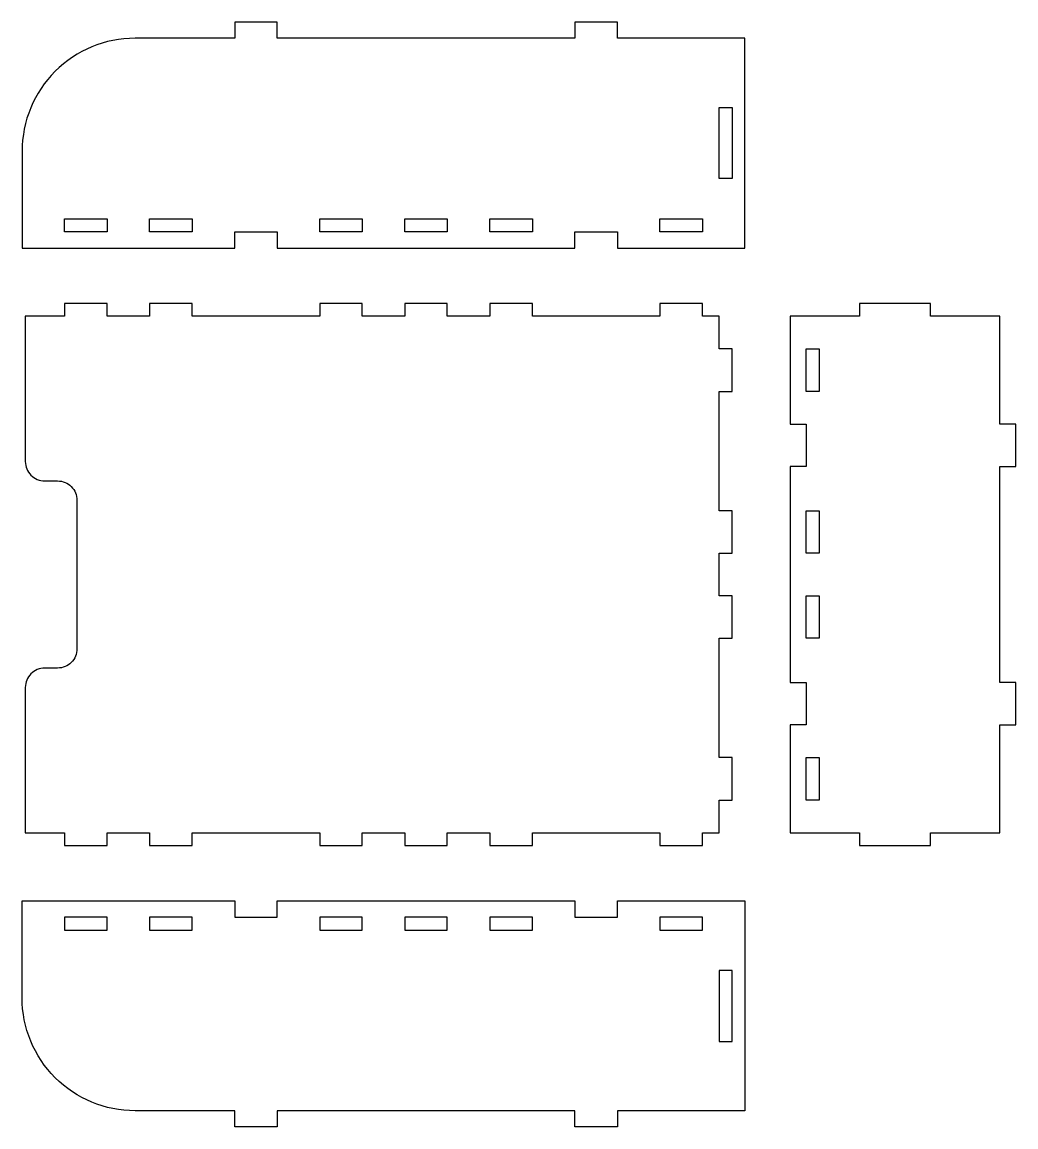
# Model space of a CAD drawing. Header units: millimetres. Extents: x 9 to 471, y 9 to 522.
import ezdxf

# ---------------------------------------------------------------- set-up
doc = ezdxf.new("R2010")
doc.units = ezdxf.units.MM

msp = doc.modelspace()

# ---------------------------------------------------------------- linework, layer by layer
for points in [[(345.29, 514.57), (285.99, 514.57), (285.99, 522.07), (266.23, 522.07), (266.23, 514.57), (127.88, 514.57), (127.88, 522.07), (108.11, 522.07), (108.11, 514.57), (61.79, 514.57, 0.414214), (9.29, 462.07), (9.29, 417.07), (108.11, 417.07), (108.11, 424.57), (127.88, 424.57), (127.88, 417.07), (266.23, 417.07), (266.23, 424.57), (285.99, 424.57), (285.99, 417.07), (345.29, 417.07)], [(339.29, 255.44), (333.29, 255.44), (333.29, 275.2), (339.29, 275.2), (339.29, 294.97), (333.29, 294.97), (333.29, 350.38), (339.29, 350.38), (339.29, 370.14), (333.29, 370.14), (333.29, 385.32), (325.52, 385.32), (325.52, 391.32), (305.76, 391.32), (305.76, 385.32), (246.47, 385.32), (246.47, 391.32), (226.7, 391.32), (226.7, 385.32), (206.94, 385.32), (206.94, 391.32), (187.17, 391.32), (187.17, 385.32), (167.41, 385.32), (167.41, 391.32), (147.64, 391.32), (147.64, 385.32), (88.35, 385.32), (88.35, 391.32), (68.58, 391.32), (68.58, 385.32), (48.82, 385.32), (48.82, 391.32), (29.05, 391.32), (29.05, 385.32), (10.79, 385.32), (10.79, 317.82, 0.414214), (19.79, 308.82), (25.79, 308.82, -0.414214), (34.79, 299.82), (34.79, 230.82, -0.414214), (25.79, 221.82), (19.79, 221.82, 0.414214), (10.79, 212.82), (10.79, 145.32), (29.05, 145.32), (29.05, 139.32), (48.82, 139.32), (48.82, 145.32), (68.58, 145.32), (68.58, 139.32), (88.35, 139.32), (88.35, 145.32), (147.64, 145.32), (147.64, 139.32), (167.41, 139.32), (167.41, 145.32), (187.17, 145.32), (187.17, 139.32), (206.94, 139.32), (206.94, 145.32), (226.7, 145.32), (226.7, 139.32), (246.47, 139.32), (246.47, 145.32), (305.76, 145.32), (305.76, 139.32), (325.52, 139.32), (325.52, 145.32), (333.29, 145.32), (333.29, 160.5), (339.29, 160.5), (339.29, 180.26), (333.29, 180.26), (333.29, 235.67), (339.29, 235.67)], [(345.29, 16.08), (285.99, 16.08), (285.99, 8.58), (266.23, 8.58), (266.23, 16.08), (127.88, 16.08), (127.88, 8.58), (108.11, 8.58), (108.11, 16.08), (61.79, 16.08, -0.414214), (9.29, 68.58), (9.29, 113.58), (108.11, 113.58), (108.11, 106.08), (127.88, 106.08), (127.88, 113.58), (266.23, 113.58), (266.23, 106.08), (285.99, 106.08), (285.99, 113.58), (345.29, 113.58)]]:
    msp.add_lwpolyline(points, format="xyb", close=True)
for points in [[(333.29, 482.32), (339.29, 482.32), (339.29, 449.32), (333.29, 449.32)], [(48.82, 430.57), (48.82, 424.57), (29.05, 424.57), (29.05, 430.57)], [(88.35, 430.57), (88.35, 424.57), (68.58, 424.57), (68.58, 430.57)], [(167.41, 430.57), (167.41, 424.57), (147.64, 424.57), (147.64, 430.57)], [(206.94, 430.57), (206.94, 424.57), (187.17, 424.57), (187.17, 430.57)], [(246.47, 430.57), (246.47, 424.57), (226.7, 424.57), (226.7, 430.57)], [(305.76, 430.57), (325.52, 430.57), (325.52, 424.57), (305.76, 424.57)], [(431.47, 139.32), (431.47, 145.32), (463.72, 145.32), (463.72, 195.44), (471.22, 195.44), (471.22, 215.2), (463.72, 215.2), (463.72, 315.44), (471.22, 315.44), (471.22, 335.2), (463.72, 335.2), (463.72, 385.32), (431.47, 385.32), (431.47, 391.32), (398.47, 391.32), (398.47, 385.32), (366.22, 385.32), (366.22, 335.2), (373.72, 335.2), (373.72, 315.44), (366.22, 315.44), (366.22, 215.2), (373.72, 215.2), (373.72, 195.44), (366.22, 195.44), (366.22, 145.32), (398.47, 145.32), (398.47, 139.32)], [(379.72, 350.38), (373.72, 350.38), (373.72, 370.14), (379.72, 370.14)], [(379.72, 294.97), (379.72, 275.2), (373.72, 275.2), (373.72, 294.97)], [(379.72, 255.44), (379.72, 235.67), (373.72, 235.67), (373.72, 255.44)], [(379.72, 180.26), (379.72, 160.5), (373.72, 160.5), (373.72, 180.26)], [(48.82, 100.08), (48.82, 106.08), (29.05, 106.08), (29.05, 100.08)], [(88.35, 100.08), (88.35, 106.08), (68.58, 106.08), (68.58, 100.08)], [(167.41, 100.08), (167.41, 106.08), (147.64, 106.08), (147.64, 100.08)], [(206.94, 100.08), (206.94, 106.08), (187.17, 106.08), (187.17, 100.08)], [(246.47, 100.08), (246.47, 106.08), (226.7, 106.08), (226.7, 100.08)], [(305.76, 100.08), (325.52, 100.08), (325.52, 106.08), (305.76, 106.08)], [(333.29, 48.33), (339.29, 48.33), (339.29, 81.33), (333.29, 81.33)]]:
    msp.add_lwpolyline(points, close=True)

doc.saveas('drawing.dxf')
